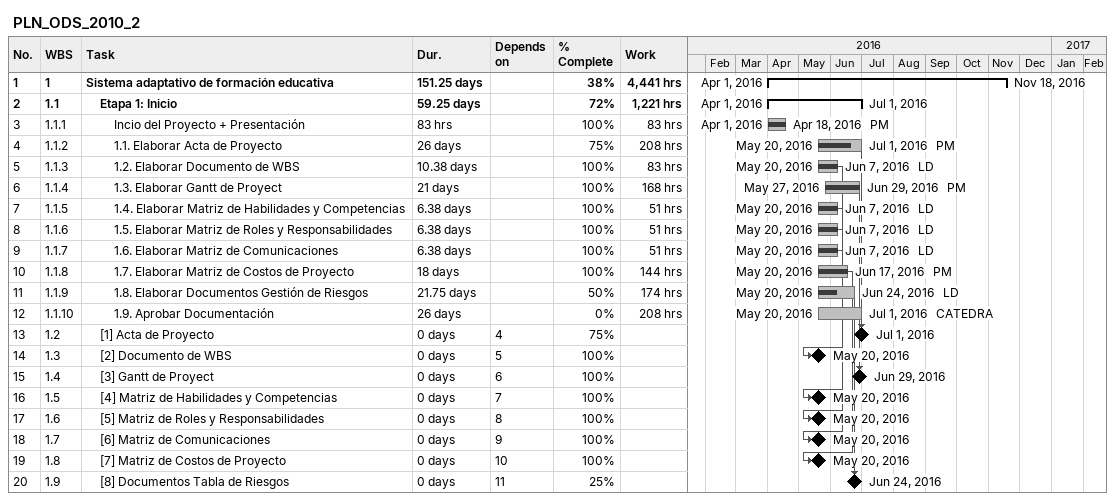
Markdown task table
PLN_ODS_2010_2

| ID | WBS | Task | Duration | Start | Finish | Predecessors | Resources | % complete | Work (h) |
|---|---|---|---|---|---|---|---|---|---|
| 1 | 1 | **Sistema adaptativo de formación educativa** | 151.25d | 2016-04-01 | 2016-11-18 |  |  | 38 | 4441 |
| 2 | 1.1 | **Etapa 1: Inicio** | 59.25d | 2016-04-01 | 2016-07-01 |  |  | 72 | 1221 |
| 3 | 1.1.1 | Incio del Proyecto + Presentación | 83h | 2016-04-01 | 2016-04-18 |  | PM | 100 | 83 |
| 4 | 1.1.2 | 1.1. Elaborar Acta de Proyecto | 26d | 2016-05-20 | 2016-07-01 |  | PM | 75 | 208 |
| 5 | 1.1.3 | 1.2. Elaborar Documento de WBS | 10.38d | 2016-05-20 | 2016-06-07 |  | LD | 100 | 83 |
| 6 | 1.1.4 | 1.3. Elaborar Gantt de Proyect | 21d | 2016-05-27 | 2016-06-29 |  | PM | 100 | 168 |
| 7 | 1.1.5 | 1.4. Elaborar Matriz de Habilidades y Competencias | 6.38d | 2016-05-20 | 2016-06-07 |  | LD | 100 | 51 |
| 8 | 1.1.6 | 1.5. Elaborar Matriz de Roles y Responsabilidades | 6.38d | 2016-05-20 | 2016-06-07 |  | LD | 100 | 51 |
| 9 | 1.1.7 | 1.6. Elaborar Matriz de Comunicaciones | 6.38d | 2016-05-20 | 2016-06-07 |  | LD | 100 | 51 |
| 10 | 1.1.8 | 1.7. Elaborar Matriz de Costos de Proyecto | 18d | 2016-05-20 | 2016-06-17 |  | PM | 100 | 144 |
| 11 | 1.1.9 | 1.8. Elaborar Documentos Gestión de Riesgos | 21.75d | 2016-05-20 | 2016-06-24 |  | LD | 50 | 174 |
| 12 | 1.1.10 | 1.9. Aprobar Documentación | 26d | 2016-05-20 | 2016-07-01 |  | CATEDRA | 0 | 208 |
| 13 | 1.2 | [1] Acta de Proyecto | 0d | 2016-07-01 | 2016-07-01 | 4 |  | 75 |  |
| 14 | 1.3 | [2] Documento de WBS | 0d | 2016-05-20 | 2016-05-20 | 5 |  | 100 |  |
| 15 | 1.4 | [3] Gantt de Proyect | 0d | 2016-06-29 | 2016-06-29 | 6 |  | 100 |  |
| 16 | 1.5 | [4] Matriz de Habilidades y Competencias | 0d | 2016-05-20 | 2016-05-20 | 7 |  | 100 |  |
| 17 | 1.6 | [5] Matriz de Roles y Responsabilidades | 0d | 2016-05-20 | 2016-05-20 | 8 |  | 100 |  |
| 18 | 1.7 | [6] Matriz de Comunicaciones | 0d | 2016-05-20 | 2016-05-20 | 9 |  | 100 |  |
| 19 | 1.8 | [7] Matriz de Costos de Proyecto | 0d | 2016-05-20 | 2016-05-20 | 10 |  | 100 |  |
| 20 | 1.9 | [8] Documentos Tabla de Riesgos | 0d | 2016-06-24 | 2016-06-24 | 11 |  | 25 |  |
